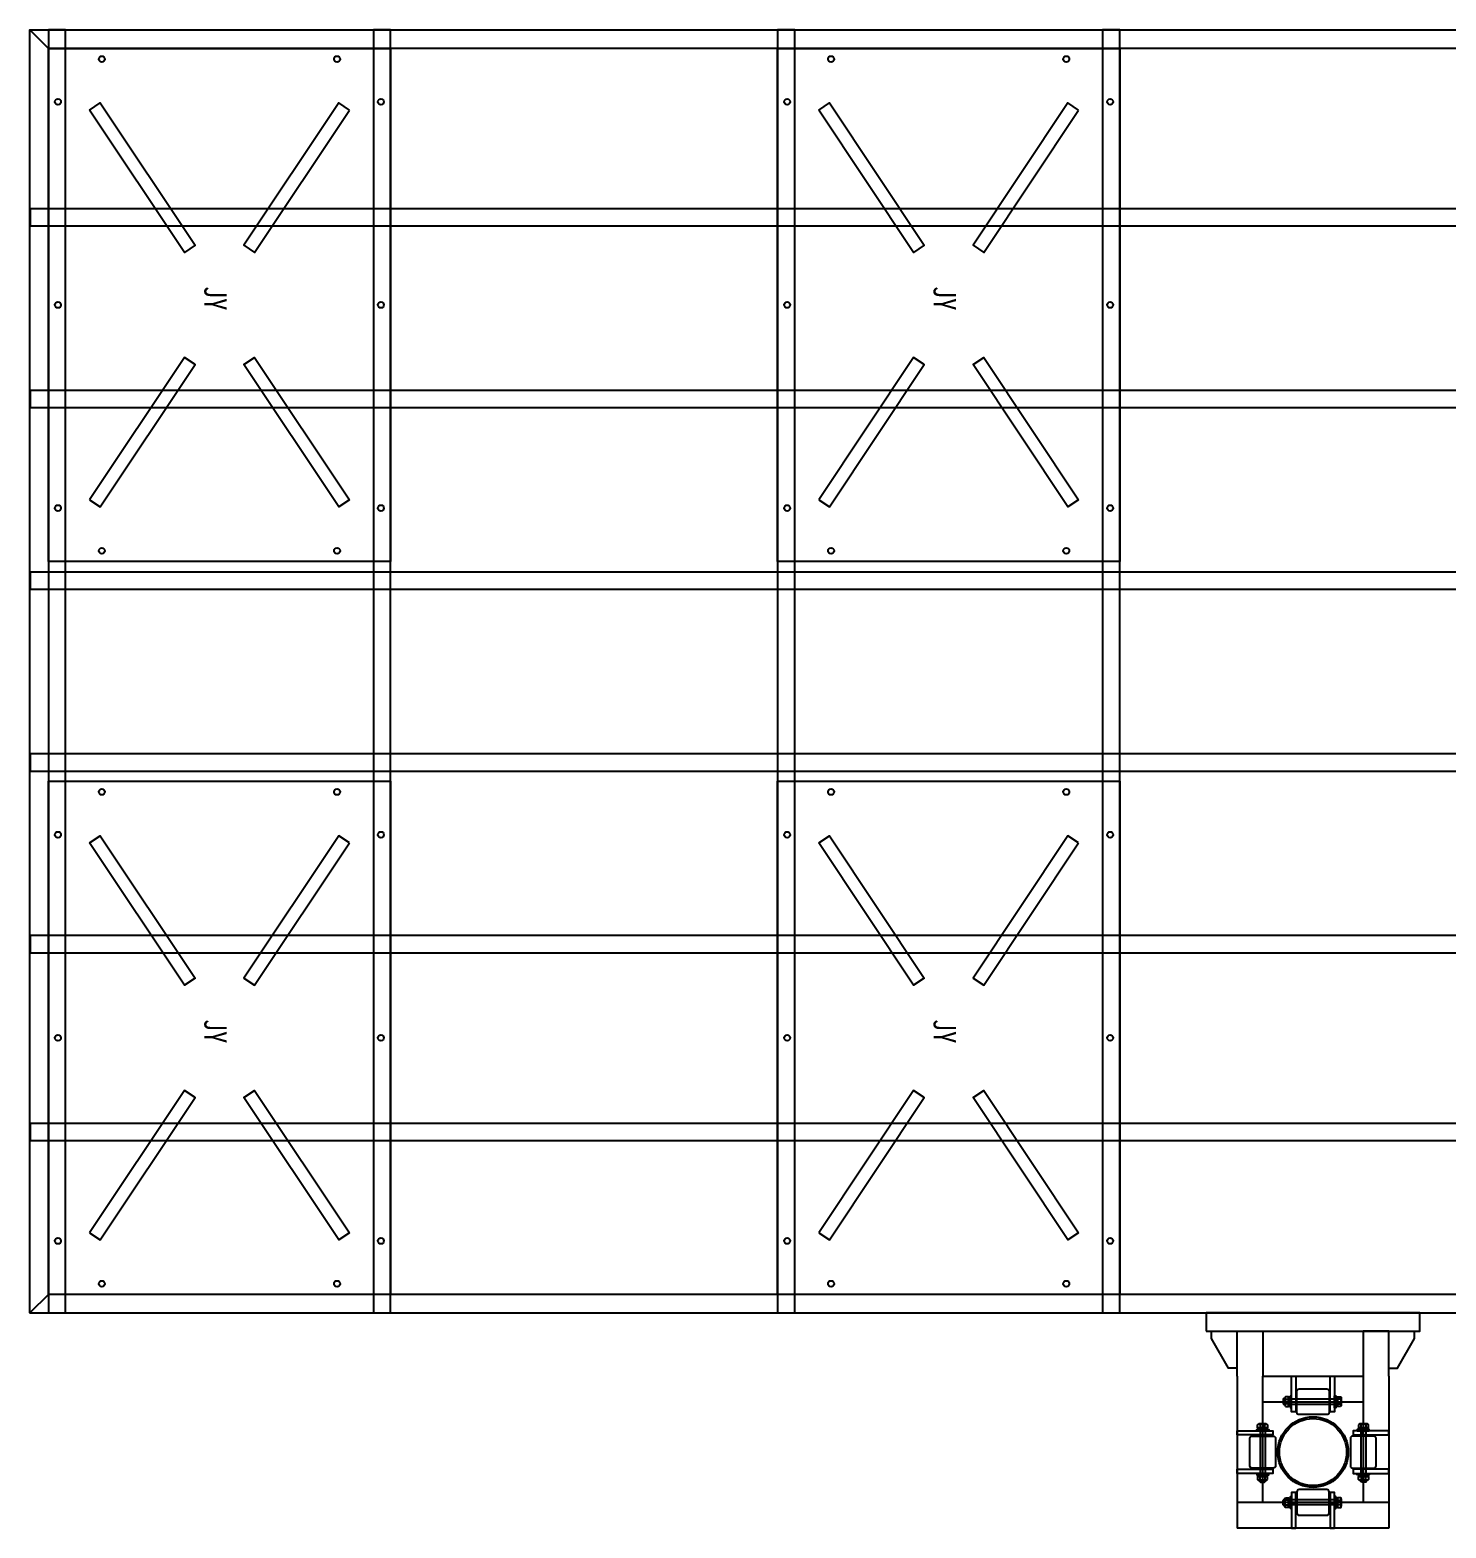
# Model space of a CAD drawing. Header units: millimetres. Extents: x -2018967 to 3675, y -751 to 1571936.
# Drawn here: x -1181631 to -1178320, y 1433042 to 1436545 of the extents above; entities that cross this region are included whole.
import ezdxf

# ---------------------------------------------------------------- set-up
doc = ezdxf.new("R2010")
doc.units = ezdxf.units.MM
doc.header["$LTSCALE"] = 1000
doc.linetypes.add('ACAD_ISO03W100', pattern=[30, 12, -18])
doc.layers.get('0').update_dxf_attribs({"linetype": 'CONTINUOUS'})
for name, color, linetype in [('PUB_TEXT', 7, 'CONTINUOUS'), ('W-STEEL_FRAME钢架', 3, 'CONTINUOUS'), ('W-STEEL_KEEL钢龙骨', 5, 'CONTINUOUS')]:
    doc.layers.add(name, color=color, linetype=linetype)
doc.styles.add('黑体', font='simhei.ttf', dxfattribs={"width": 0.8})

# ---------------------------------------------------------------- blocks, each defined once
blk = doc.blocks.new('$matou$00000186')
for points in [[(-600, 400), (600, 400), (600, -400), (-600, -400)], [(-455.8, 303.8), (-472.4, 278.9), (-139.6, 57), (-122.9, 82)], [(455.8, 303.8), (472.4, 278.9), (139.6, 57), (122.9, 82)], [(-455.8, -303.8), (-472.4, -278.9), (-139.6, -57), (-122.9, -82)], [(455.8, -303.8), (472.4, -278.9), (139.6, -57), (122.9, -82)]]:
    blk.add_lwpolyline(points, close=True)
at = {"color": 1}
for centre in [(-475, 377.5), (0, 377.5), (475, 377.5), (-575, 275), (575, 275), (-575, -275), (575, -275), (-475, -377.5), (0, -377.5), (475, -377.5)]:
    blk.add_circle(centre, 7, dxfattribs=at)
at = {"layer": 'PUB_TEXT', "style": '黑体', "width": 0.8}
blk.add_text('JY', height=52.57, dxfattribs=at).set_placement((-44.4, -35.3))
blk = doc.blocks.new('*U874')
at = {"rotation": 270}
blk.add_blockref('$matou$00000186', (0, 0), dxfattribs=at)
blk = doc.blocks.new('*U875')
at = {"color": 0, "linetype": 'ByBlock', "lineweight": -2, "transparency": 16777216}
for p in [(0, 1714), (1705, 1714), (3410, 1714), (5115, 1714), (0, 0), (1705, 0), (3410, 0), (5115, 0)]:
    blk.add_blockref('*U874', p, dxfattribs=at)
blk = doc.blocks.new('*U872')
at = {"layer": 'W-STEEL_KEEL钢龙骨', "color": 1}
for points in [[(-400, -1500), (-360, -1500), (-360, 1500), (-400, 1500)], [(360, -1500), (400, -1500), (400, 1500), (360, 1500)]]:
    blk.add_lwpolyline(points, close=True, dxfattribs=at)
blk = doc.blocks.new('*U873')
at = {"color": 0, "linetype": 'ByBlock', "lineweight": -2, "transparency": 16777216}
for p in [(0, 0), (1705, 0), (3410, 0), (5115, 0)]:
    blk.add_blockref('*U872', p, dxfattribs=at)
blk = doc.blocks.new('6米框架')
at = {"layer": 'W-STEEL_FRAME钢架'}
for points in [[(-3000.1, 1514.6), (2999.9, 1514.6), (2956.9, 1471.6), (-2957.1, 1471.6)], [(-3000.1, -1485.4), (-3000.1, 1514.6), (-2957.1, 1471.6), (-2957.1, -1442.4)], [(2999.9, 1514.6), (2999.9, -1485.4), (2956.9, -1442.4), (2956.9, 1471.6)], [(2999.9, -1485.4), (2956.9, -1442.4), (-2957.1, -1442.4), (-3000.1, -1485.4)]]:
    blk.add_lwpolyline(points, close=True, dxfattribs=at)
at = {"layer": 'W-STEEL_KEEL钢龙骨'}
for points in [[(-2999.9, 1056.6), (2999.9, 1056.6), (2999.9, 1096.6), (-2999.9, 1096.6)], [(-2999.9, 631.6), (2999.9, 631.6), (2999.9, 671.6), (-2999.9, 671.6)], [(-2999.9, 206.6), (2999.9, 206.6), (2999.9, 246.6), (-2999.9, 246.6)], [(-2999.9, -218.4), (2999.9, -218.4), (2999.9, -178.4), (-2999.9, -178.4)], [(-2999.9, -643.4), (2999.9, -643.4), (2999.9, -603.4), (-2999.9, -603.4)], [(-2999.9, -1082.4), (2999.9, -1082.4), (2999.9, -1042.4), (-2999.9, -1042.4)]]:
    blk.add_lwpolyline(points, close=True, dxfattribs=at)
for name, p in [('*U873', (-2557.1, 14.6)), ('*U875', (-2557.1, -842.4))]:
    blk.add_blockref(name, p)
blk = doc.blocks.new('外置抱桩器')
for p, q in [((-177.6, 177.6), (-177.6, -177.6)), ((-117.6, -117.6), (-117.6, 177.6)), ((-117.6, 177.6), (117.6, 177.6)), ((117.6, 177.6), (117.6, -117.6)), ((177.6, 177.6), (177.6, -177.6)), ((-117.6, 117.6), (117.6, 117.6)), ((-64, 123.6, 0), (-57, 123.6, 0)), ((-57, 112.6, 0), (-64, 112.6, 0)), ((-53, 117.1, 0), (-57, 120.4, 0)), ((-53, 114.8, 0), (-57, 118.1, 0)), ((53, 117.1, 0), (57, 120.4, 0)), ((53, 114.8, 0), (57, 118.1, 0)), ((64, 123.6, 0), (57, 123.6, 0)), ((57, 112.6, 0), (64, 112.6, 0)), ((66, 111.1, 0), (66, 125.1, 0)), ((-111.1, 66, 0), (-125.1, 66, 0)), ((-123.6, 64, 0), (-123.6, 57, 0)), ((-117.1, 53, 0), (-120.4, 57, 0)), ((-114.8, 53, 0), (-118.1, 57, 0)), ((-112.6, 57, 0), (-112.6, 64, 0)), ((111.1, 66, 0), (125.1, 66, 0)), ((112.6, 57, 0), (112.6, 64, 0)), ((114.8, 53, 0), (118.1, 57, 0)), ((117.1, 53, 0), (120.4, 57, 0)), ((123.6, 64, 0), (123.6, 57, 0)), ((-123.6, -64, 0), (-123.6, -57, 0)), ((-117.1, -53, 0), (-120.4, -57, 0)), ((-114.8, -53, 0), (-118.1, -57, 0)), ((-112.6, -57, 0), (-112.6, -64, 0)), ((112.6, -57, 0), (112.6, -64, 0)), ((114.8, -53, 0), (118.1, -57, 0)), ((117.1, -53, 0), (120.4, -57, 0)), ((123.6, -64, 0), (123.6, -57, 0)), ((177.6, -117.6), (-177.6, -117.6)), ((-57, -112.6, 0), (-64, -112.6, 0)), ((-64, -123.6, 0), (-57, -123.6, 0)), ((-53, -114.8, 0), (-57, -118.1, 0)), ((-53, -117.1, 0), (-57, -120.4, 0)), ((53, -114.8, 0), (57, -118.1, 0)), ((53, -117.1, 0), (57, -120.4, 0)), ((57, -112.6, 0), (64, -112.6, 0)), ((64, -123.6, 0), (57, -123.6, 0)), ((66, -111.1, 0), (66, -125.1, 0)), ((177.6, -177.6), (-177.6, -177.6))]:
    blk.add_line(p, q)
at = {"color": 4}
for p, q in [((-66, 118.1, 0), (-70, 118.1, 0)), ((-66, 124.1, 0), (-69, 124.1, 0)), ((-69, 112.1, 0), (-66, 112.1, 0)), ((-124.1, -66, 0), (-124.1, -69, 0)), ((-118.1, -66, 0), (-118.1, -70, 0)), ((-112.1, -69, 0), (-112.1, -66, 0)), ((112.1, -69, 0), (112.1, -66, 0)), ((118.1, -66, 0), (118.1, -70, 0)), ((124.1, -66, 0), (124.1, -69, 0)), ((-66, -118.1, 0), (-70, -118.1, 0)), ((-69, -112.1, 0), (-66, -112.1, 0)), ((-66, -124.1, 0), (-69, -124.1, 0))]:
    blk.add_line(p, q, dxfattribs=at)
at = {"color": 6, "linetype": 'ACAD_ISO03W100'}
for p, q in [((50, 123.6, 0), (-50, 123.6, 0)), ((50, 111.6, 0), (-50, 111.6, 0)), ((-123.6, 50, 0), (-123.6, -50, 0)), ((-111.6, 50, 0), (-111.6, -50, 0)), ((111.6, 50, 0), (111.6, -50, 0)), ((123.6, 50, 0), (123.6, -50, 0)), ((50, -111.6, 0), (-50, -111.6, 0)), ((50, -123.6, 0), (-50, -123.6, 0))]:
    blk.add_line(p, q, dxfattribs=at)
at = {"color": 2}
for p, q in [((-50, 117.6, 0), (-40, 117.6, 0)), ((40, 117.6, 0), (50, 117.6, 0)), ((-117.6, 40, 0), (-117.6, 50, 0)), ((117.6, 40, 0), (117.6, 50, 0)), ((-117.6, -50, 0), (-117.6, -40, 0)), ((117.6, -50, 0), (117.6, -40, 0)), ((-50, -117.6, 0), (-40, -117.6, 0)), ((40, -117.6, 0), (50, -117.6, 0))]:
    blk.add_line(p, q, dxfattribs=at)
at = {"elevation": 0}
for points in [[(-249.9, 282.6), (250.1, 282.6), (250.1, 325.6), (-249.9, 325.6)], [(-70, 113.1), (-68, 111.1), (-68, 125.1), (-70, 123.1)], [(-66, 109.6), (-66, 112.6), (-66, 123.6), (-66, 126.6)], [(66, 109.6), (66, 112.6), (66, 123.6), (66, 126.6)], [(-109.6, 66), (-112.6, 66), (-123.6, 66), (-126.6, 66)], [(109.6, 66), (112.6, 66), (123.6, 66), (126.6, 66)], [(-109.6, -66), (-112.6, -66), (-123.6, -66), (-126.6, -66)], [(-113.1, -70), (-111.1, -68), (-125.1, -68), (-123.1, -70)], [(109.6, -66), (112.6, -66), (123.6, -66), (126.6, -66)], [(113.1, -70), (111.1, -68), (125.1, -68), (123.1, -70)], [(-70, -113.1), (-68, -111.1), (-68, -125.1), (-70, -123.1)], [(-66, -109.6), (-66, -112.6), (-66, -123.6), (-66, -126.6)], [(66, -109.6), (66, -112.6), (66, -123.6), (66, -126.6)]]:
    blk.add_lwpolyline(points, close=True, dxfattribs=at)
for points in [[(-177.4, 196.4), (-197.4, 196.4), (-237.4, 265.7), (-237.4, 282.6)], [(-177.6, 177.6), (-177.6, 282.6), (-117.6, 282.6), (-117.6, 177.6)], [(177.6, 177.6), (177.6, 282.6), (117.6, 282.6), (117.6, 177.6)], [(177.6, 196.4), (197.6, 196.4), (237.6, 265.7), (237.6, 282.6)]]:
    blk.add_lwpolyline(points)
for points in [[(-40, 177.6), (-40, 94.1), (-50, 94.1), (-50, 177.6)], [(50, 177.6), (50, 94.1), (40, 94.1), (40, 177.6)], [(-177.6, 50), (-94.1, 50), (-94.1, 40), (-177.6, 40)], [(177.6, 50), (94.1, 50), (94.1, 40), (177.6, 40)], [(-177.6, -40), (-94.1, -40), (-94.1, -50), (-177.6, -50)], [(177.6, -40), (94.1, -40), (94.1, -50), (177.6, -50)], [(-40, -177.6), (-40, -94.1), (-50, -94.1), (-50, -177.6)], [(50, -177.6), (50, -94.1), (40, -94.1), (40, -177.6)]]:
    blk.add_lwpolyline(points, close=True)
for points in [[(-32.5, 147.6), (32.5, 147.6, -0.414214), (37.5, 142.6), (37.5, 92.6, -0.414214), (32.5, 87.6), (-32.5, 87.6, -0.414214), (-37.5, 92.6), (-37.5, 142.6, -0.414214)], [(-64, 106.6), (-57, 106.6), (-57, 107.6), (-53, 107.6), (-53, 128.6), (-57, 128.6), (-57, 107.6), (-57, 129.6), (-64, 129.6, 0.666667), (-64, 123.6, 0.363636), (-64, 112.6, 0.666667)], [(64, 106.6), (57, 106.6), (57, 107.6), (53, 107.6), (53, 128.6), (57, 128.6), (57, 107.6), (57, 129.6), (64, 129.6, -0.666667), (64, 123.6, -0.363636), (64, 112.6, -0.666667)], [(-147.6, -32.5), (-147.6, 32.5, -0.414214), (-142.6, 37.5), (-92.6, 37.5, -0.414214), (-87.6, 32.5), (-87.6, -32.5, -0.414214), (-92.6, -37.5), (-142.6, -37.5, -0.414214)], [(-106.6, 64), (-106.6, 57), (-107.6, 57), (-107.6, 53), (-128.6, 53), (-128.6, 57), (-107.6, 57), (-129.6, 57), (-129.6, 64, -0.666667), (-123.6, 64, -0.363636), (-112.6, 64, -0.666667)], [(147.6, -32.5), (147.6, 32.5, 0.414214), (142.6, 37.5), (92.6, 37.5, 0.414214), (87.6, 32.5), (87.6, -32.5, 0.414214), (92.6, -37.5), (142.6, -37.5, 0.414214)], [(106.6, 64), (106.6, 57), (107.6, 57), (107.6, 53), (128.6, 53), (128.6, 57), (107.6, 57), (129.6, 57), (129.6, 64, 0.666667), (123.6, 64, 0.363636), (112.6, 64, 0.666667)], [(-106.6, -64), (-106.6, -57), (-107.6, -57), (-107.6, -53), (-128.6, -53), (-128.6, -57), (-107.6, -57), (-129.6, -57), (-129.6, -64, 0.666667), (-123.6, -64, 0.363636), (-112.6, -64, 0.666667)], [(106.6, -64), (106.6, -57), (107.6, -57), (107.6, -53), (128.6, -53), (128.6, -57), (107.6, -57), (129.6, -57), (129.6, -64, -0.666667), (123.6, -64, -0.363636), (112.6, -64, -0.666667)], [(-32.5, -147.6), (32.5, -147.6, 0.414214), (37.5, -142.6), (37.5, -92.6, 0.414214), (32.5, -87.6), (-32.5, -87.6, 0.414214), (-37.5, -92.6), (-37.5, -142.6, 0.414214)], [(-64, -106.6), (-57, -106.6), (-57, -107.6), (-53, -107.6), (-53, -128.6), (-57, -128.6), (-57, -107.6), (-57, -129.6), (-64, -129.6, -0.666667), (-64, -123.6, -0.363636), (-64, -112.6, -0.666667)], [(64, -106.6), (57, -106.6), (57, -107.6), (53, -107.6), (53, -128.6), (57, -128.6), (57, -107.6), (57, -129.6), (64, -129.6, 0.666667), (64, -123.6, 0.363636), (64, -112.6, 0.666667)]]:
    blk.add_lwpolyline(points, format="xyb", close=True, dxfattribs=at)
for points in [[(-68, 111.1), (-66, 111.1), (-66, 125.1), (-68, 125.1)], [(-53, 131.6), (-53, 103.6), (-50, 103.6), (-50, 131.6), (-53, 131.6), (-53, 130.6)], [(53, 131.6), (53, 103.6), (50, 103.6), (50, 131.6), (53, 131.6), (53, 130.6)], [(-131.6, 53), (-103.6, 53), (-103.6, 50), (-131.6, 50), (-131.6, 53), (-130.6, 53)], [(131.6, 53), (103.6, 53), (103.6, 50), (131.6, 50), (131.6, 53), (130.6, 53)], [(-131.6, -53), (-103.6, -53), (-103.6, -50), (-131.6, -50), (-131.6, -53), (-130.6, -53)], [(-111.1, -68), (-111.1, -66), (-125.1, -66), (-125.1, -68)], [(131.6, -53), (103.6, -53), (103.6, -50), (131.6, -50), (131.6, -53), (130.6, -53)], [(111.1, -68), (111.1, -66), (125.1, -66), (125.1, -68)], [(-53, -131.6), (-53, -103.6), (-50, -103.6), (-50, -131.6), (-53, -131.6), (-53, -130.6)], [(53, -131.6), (53, -103.6), (50, -103.6), (50, -131.6), (53, -131.6), (53, -130.6)], [(-68, -111.1), (-66, -111.1), (-66, -125.1), (-68, -125.1)]]:
    blk.add_lwpolyline(points, dxfattribs=at)
at = {"color": 1}
for radius in [82.5, 78.5]:
    blk.add_circle((0, 0), radius, dxfattribs=at)

msp = doc.modelspace()

# ---------------------------------------------------------------- block references
for name, p in [('6米框架', (-1178630.8, 1435030.5)), ('外置抱桩器', (-1178631, 1433219.4, 0))]:
    msp.add_blockref(name, p)

doc.saveas('drawing.dxf')
